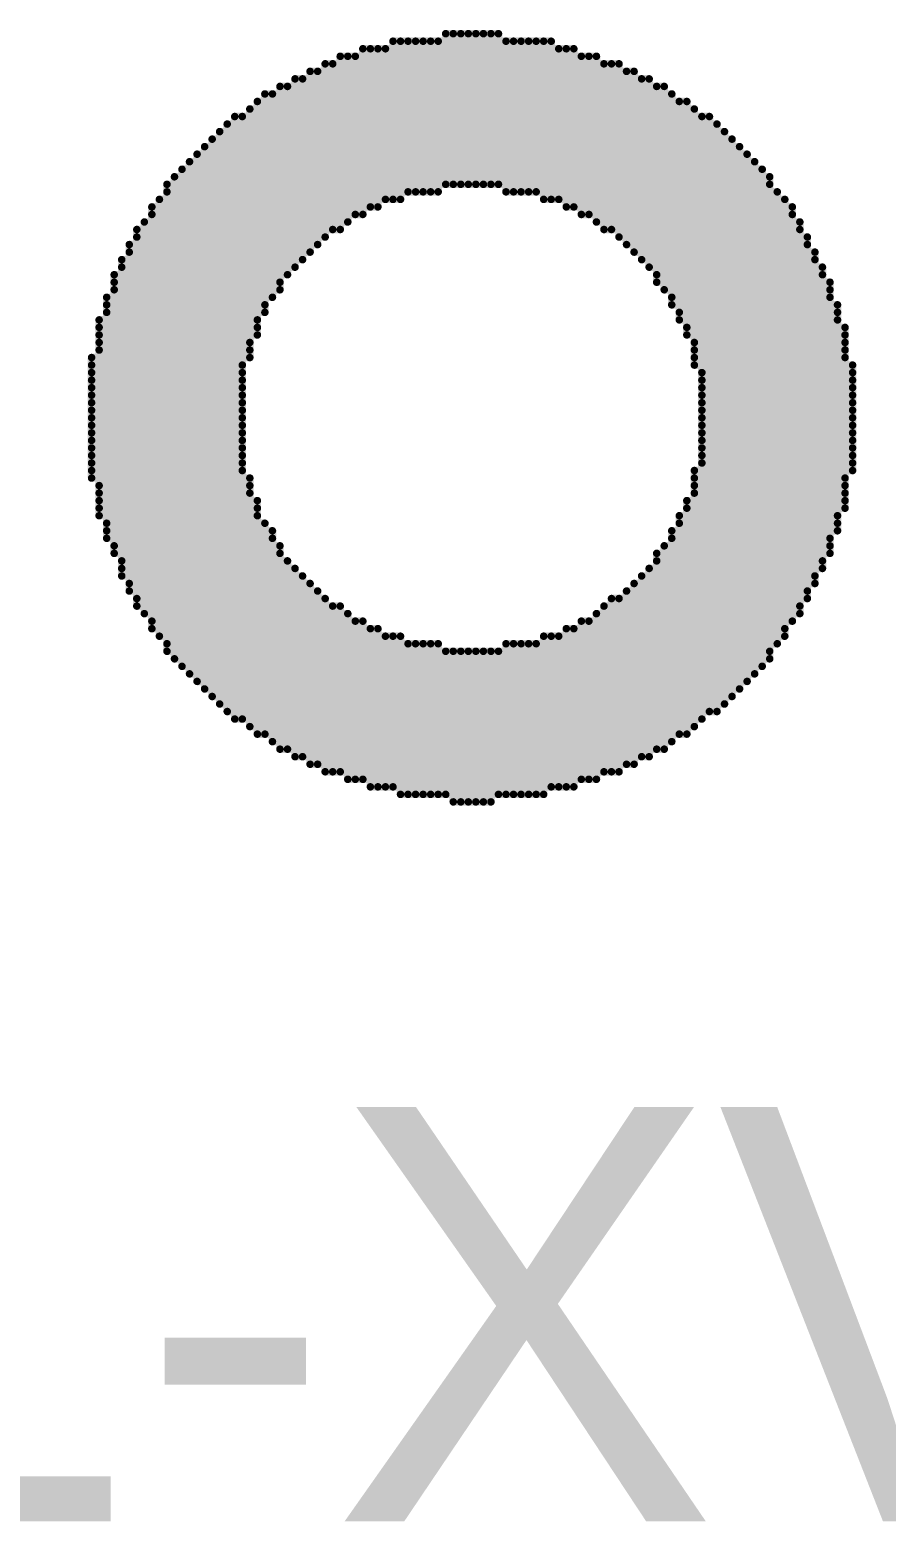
# Model space of a CAD drawing. Header units: millimetres. Extents: x 815.6 to 893.6, y 388.2 to 436.2.
# Drawn here: x 824.31 to 827.19, y 421.26 to 426.31 of the extents above; entities that cross this region are included whole.
import ezdxf

# ---------------------------------------------------------------- set-up
doc = ezdxf.new("R2010")
doc.units = ezdxf.units.MM
doc.layers.add('TOPOVERLAY', color=7, linetype='Continuous')
doc.styles.get("Standard").update_dxf_attribs({"font": 'arial.ttf'})

# ---------------------------------------------------------------- blocks, each defined once
blk = doc.blocks.new('10MM_9')
at = {"layer": 'TOPOVERLAY', "const_width": 0.0254}
for points in [[(2.548458, 1.0287), (2.548458, 1.5621)], [(2.548458, 1.5621), (3.081858, 1.5621)], [(2.573858, 1.0287), (2.573858, 1.5621)], [(2.599258, 1.0541), (2.599258, 1.5621)], [(2.624658, 1.0541), (2.624658, 1.5621)], [(2.650058, 1.0541), (2.650058, 1.5621)], [(2.675458, 1.0541), (2.675458, 1.5621)], [(2.700858, 1.0541), (2.700858, 1.5621)], [(2.726258, 1.0795), (2.726258, 1.5875)], [(2.726258, 1.5875), (2.904058, 1.5875)], [(2.751658, 1.0795), (2.751658, 1.5875)], [(2.777058, 1.0795), (2.777058, 1.5875)], [(2.802458, 1.0795), (2.802458, 1.5875)], [(2.827858, 1.0795), (2.827858, 1.5875)], [(2.853258, 1.0795), (2.853258, 1.5875)], [(2.878658, 1.0795), (2.878658, 1.5875)], [(2.904058, 1.0795), (2.904058, 1.5875)], [(2.929458, 1.0541), (2.929458, 1.5621)], [(2.954858, 1.0541), (2.954858, 1.5621)], [(2.980258, 1.0541), (2.980258, 1.5621)], [(3.005658, 1.0541), (3.005658, 1.5621)], [(3.031058, 1.0541), (3.031058, 1.5621)], [(3.056458, 1.0287), (3.056458, 1.5621)], [(3.081858, 1.0287), (3.081858, 1.5621)], [(2.370658, 0.9271), (2.370658, 1.5113)], [(2.370658, 1.5113), (3.234258, 1.5113)], [(2.396058, 0.9525), (2.396058, 1.5113)], [(2.421458, 0.9779), (2.421458, 1.5113)], [(2.446858, 0.9779), (2.446858, 1.5367)], [(2.446858, 1.5367), (3.158058, 1.5367)], [(2.472258, 1.0033), (2.472258, 1.5367)], [(2.497658, 1.0033), (2.497658, 1.5367)], [(2.523058, 1.0287), (2.523058, 1.5367)], [(3.107258, 1.0287), (3.107258, 1.5367)], [(3.132658, 1.0033), (3.132658, 1.5367)], [(3.158058, 1.0033), (3.158058, 1.5367)], [(3.183458, 0.9779), (3.183458, 1.5113)], [(3.208858, 0.9779), (3.208858, 1.5113)], [(3.234258, 0.9525), (3.234258, 1.5113)], [(2.269058, 0.8509), (2.269058, 1.4605)], [(2.269058, 1.4605), (3.361258, 1.4605)], [(2.294458, 0.8763), (2.294458, 1.4605)], [(2.319858, 0.9017), (2.319858, 1.4859)], [(2.319858, 1.4859), (3.310458, 1.4859)], [(2.345258, 0.9271), (2.345258, 1.4859)], [(3.259658, 0.9271), (3.259658, 1.4859)], [(3.285058, 0.9271), (3.285058, 1.4859)], [(3.310458, 0.9017), (3.310458, 1.4859)], [(3.335858, 0.8763), (3.335858, 1.4605)], [(3.361258, 0.8509), (3.361258, 1.4605)], [(2.167458, 0.7239), (2.167458, 1.4097)], [(2.167458, 1.4097), (3.462858, 1.4097)], [(2.192858, 0.7747), (2.192858, 1.4097)], [(2.218258, 0.8001), (2.218258, 1.4351)], [(2.218258, 1.4351), (3.412058, 1.4351)], [(2.243658, 0.8255), (2.243658, 1.4351)], [(3.386658, 0.8255), (3.386658, 1.4351)], [(3.412058, 0.8001), (3.412058, 1.4351)], [(3.437458, 0.7493), (3.437458, 1.4097)], [(3.462858, 0.7239), (3.462858, 1.4097)], [(2.091258, 0.5715), (2.091258, 1.3589)], [(2.091258, 1.3589), (3.539058, 1.3589)], [(2.116658, 0.6477), (2.116658, 1.3843)], [(2.116658, 1.3843), (3.488258, 1.3843)], [(2.142058, 0.6985), (2.142058, 1.3843)], [(3.488258, 0.6731), (3.488258, 1.3843)], [(3.513658, 0.6223), (3.513658, 1.3589)], [(3.539058, 0.5715), (3.539058, 1.3589)], [(2.015058, -0.7239), (2.015058, 1.3081)], [(2.015058, 1.3081), (3.615258, 1.3081)], [(2.040458, -0.7239), (2.040458, 1.3081)], [(2.065858, 0.4953), (2.065858, 1.3335)], [(2.065858, 1.3335), (3.564458, 1.3335)], [(3.564458, 0.4699), (3.564458, 1.3335)], [(3.589858, -0.7239), (3.589858, 1.3081)], [(3.615258, -0.6985), (3.615258, 1.3081)], [(1.964258, -0.6731), (1.964258, 1.2573)], [(1.964258, 1.2573), (3.666058, 1.2573)], [(1.989658, -0.6985), (1.989658, 1.2827)], [(1.989658, 1.2827), (3.640658, 1.2827)], [(3.640658, -0.6985), (3.640658, 1.2827)], [(3.666058, -0.6731), (3.666058, 1.2573)], [(1.913458, -0.6223), (1.913458, 1.2065)], [(1.913458, 1.2065), (3.716858, 1.2065)], [(1.938858, -0.6477), (1.938858, 1.2319)], [(1.938858, 1.2319), (3.691458, 1.2319)], [(3.691458, -0.6477), (3.691458, 1.2319)], [(3.716858, -0.6223), (3.716858, 1.2065)], [(1.862658, -0.5715), (1.862658, 1.1557)], [(1.862658, 1.1557), (3.767658, 1.1557)], [(1.888058, -0.5969), (1.888058, 1.1811)], [(1.888058, 1.1811), (3.742258, 1.1811)], [(3.742258, -0.5969), (3.742258, 1.1811)], [(3.767658, -0.5715), (3.767658, 1.1557)], [(1.811858, -0.5207), (1.811858, 1.1049)], [(1.811858, 1.1049), (3.818458, 1.1049)], [(1.837258, -0.5461), (1.837258, 1.1303)], [(1.837258, 1.1303), (3.793058, 1.1303)], [(3.793058, -0.5461), (3.793058, 1.1303)], [(3.818458, -0.5207), (3.818458, 1.1049)], [(1.786458, -0.4953), (1.786458, 1.0795)], [(1.786458, 1.0795), (3.818458, 1.0795)], [(1.786458, 1.0541), (2.700858, 1.0541)], [(2.929458, 1.0541), (3.843858, 1.0541)], [(3.843858, -0.4699), (3.843858, 1.0541)], [(1.735658, -0.4191), (1.735658, 1.0033)], [(1.735658, 1.0033), (2.497658, 1.0033)], [(1.761058, -0.4445), (1.761058, 1.0287)], [(1.761058, 1.0287), (2.573858, 1.0287)], [(3.056458, 1.0287), (3.869258, 1.0287)], [(3.132658, 1.0033), (3.894658, 1.0033)], [(3.869258, -0.4445), (3.869258, 1.0287)], [(3.894658, -0.3937), (3.894658, 1.0033)], [(1.710258, -0.3683), (1.710258, 0.9525)], [(1.710258, 0.9525), (2.396058, 0.9525)], [(1.735658, 0.9779), (2.446858, 0.9779)], [(3.183458, 0.9779), (3.894658, 0.9779)], [(3.234258, 0.9525), (3.920058, 0.9525)], [(3.920058, -0.3683), (3.920058, 0.9525)], [(1.684858, -0.3429), (1.684858, 0.9271)], [(1.684858, 0.9271), (2.370658, 0.9271)], [(1.684858, 0.9017), (2.319858, 0.9017)], [(3.259658, 0.9271), (3.920058, 0.9271)], [(3.310458, 0.9017), (3.945458, 0.9017)], [(3.945458, -0.3175), (3.945458, 0.9017)], [(1.659458, -0.2921), (1.659458, 0.8763)], [(1.659458, 0.8763), (2.294458, 0.8763)], [(1.659458, 0.8509), (2.269058, 0.8509)], [(3.335858, 0.8763), (3.945458, 0.8763)], [(3.361258, 0.8509), (3.970858, 0.8509)], [(3.970858, -0.2667), (3.970858, 0.8509)], [(1.634058, -0.2413), (1.634058, 0.8255)], [(1.634058, 0.8255), (2.243658, 0.8255)], [(1.634058, 0.8001), (2.218258, 0.8001)], [(3.386658, 0.8255), (3.970858, 0.8255)], [(3.412058, 0.8001), (3.996258, 0.8001)], [(3.996258, -0.2159), (3.996258, 0.8001)], [(1.608658, -0.1651), (1.608658, 0.7747)], [(1.608658, 0.7747), (2.192858, 0.7747)], [(1.608658, 0.7493), (2.167458, 0.7493)], [(3.437458, 0.7747), (3.996258, 0.7747)], [(3.437458, 0.7493), (4.021658, 0.7493)], [(4.021658, -0.1651), (4.021658, 0.7493)], [(1.583258, -0.1143), (1.583258, 0.6985)], [(1.583258, 0.6985), (2.142058, 0.6985)], [(1.608658, 0.7239), (2.167458, 0.7239)], [(3.462858, 0.7239), (4.021658, 0.7239)], [(3.488258, 0.6985), (4.021658, 0.6985)], [(1.583258, 0.6731), (2.116658, 0.6731)], [(1.583258, 0.6477), (2.116658, 0.6477)], [(3.488258, 0.6731), (4.047058, 0.6731)], [(3.513658, 0.6477), (4.047058, 0.6477)], [(4.047058, -0.0889), (4.047058, 0.6731)], [(1.557858, -0.0381), (1.557858, 0.6223)], [(1.557858, 0.6223), (2.091258, 0.6223)], [(1.557858, 0.5969), (2.091258, 0.5969)], [(3.513658, 0.6223), (4.047058, 0.6223)], [(3.539058, 0.5969), (4.072458, 0.5969)], [(4.072458, -0.0127), (4.072458, 0.5969)], [(1.557858, 0.5715), (2.091258, 0.5715)], [(1.557858, 0.5461), (2.065858, 0.5461)], [(3.539058, 0.5715), (4.072458, 0.5715)], [(3.564458, 0.5461), (4.072458, 0.5461)], [(1.532458, 0.0889), (1.532458, 0.4953)], [(1.532458, 0.4953), (2.065858, 0.4953)], [(1.557858, 0.5207), (2.065858, 0.5207)], [(3.564458, 0.5207), (4.072458, 0.5207)], [(3.564458, 0.4953), (4.072458, 0.4953)], [(1.532458, 0.4699), (2.040458, 0.4699)], [(1.532458, 0.4445), (2.040458, 0.4445)], [(3.564458, 0.4699), (4.097858, 0.4699)], [(3.589858, 0.4445), (4.097858, 0.4445)], [(4.097858, 0.1143), (4.097858, 0.4699)], [(1.532458, 0.4191), (2.040458, 0.4191)], [(1.532458, 0.3937), (2.040458, 0.3937)], [(3.589858, 0.4191), (4.097858, 0.4191)], [(3.589858, 0.3937), (4.097858, 0.3937)], [(1.532458, 0.3683), (2.040458, 0.3683)], [(1.532458, 0.3429), (2.040458, 0.3429)], [(3.589858, 0.3683), (4.097858, 0.3683)], [(3.589858, 0.3429), (4.097858, 0.3429)], [(1.532458, 0.3175), (2.040458, 0.3175)], [(1.532458, 0.2921), (2.040458, 0.2921)], [(3.589858, 0.3175), (4.097858, 0.3175)], [(3.589858, 0.2921), (4.097858, 0.2921)], [(1.532458, 0.2667), (2.040458, 0.2667)], [(1.532458, 0.2413), (2.040458, 0.2413)], [(3.589858, 0.2667), (4.097858, 0.2667)], [(3.589858, 0.2413), (4.097858, 0.2413)], [(1.532458, 0.2159), (2.040458, 0.2159)], [(1.532458, 0.1905), (2.040458, 0.1905)], [(3.589858, 0.2159), (4.097858, 0.2159)], [(3.589858, 0.1905), (4.097858, 0.1905)], [(1.532458, 0.1651), (2.040458, 0.1651)], [(1.532458, 0.1397), (2.040458, 0.1397)], [(3.589858, 0.1651), (4.097858, 0.1651)], [(3.589858, 0.1397), (4.097858, 0.1397)], [(1.532458, 0.1143), (2.040458, 0.1143)], [(1.532458, 0.0889), (2.065858, 0.0889)], [(2.065858, -0.7493), (2.065858, 0.0889)], [(3.564458, -0.7493), (3.564458, 0.1143)], [(3.564458, 0.1143), (4.097858, 0.1143)], [(3.564458, 0.0889), (4.072458, 0.0889)], [(1.557858, 0.0635), (2.065858, 0.0635)], [(1.557858, 0.0381), (2.065858, 0.0381)], [(3.564458, 0.0635), (4.072458, 0.0635)], [(3.564458, 0.0381), (4.072458, 0.0381)], [(1.557858, 0.0127), (2.091258, 0.0127)], [(1.557858, -0.0127), (2.091258, -0.0127)], [(2.091258, -0.7747), (2.091258, 0.0127)], [(3.539058, -0.7747), (3.539058, 0.0127)], [(3.539058, 0.0127), (4.072458, 0.0127)], [(3.539058, -0.0127), (4.072458, -0.0127)], [(1.557858, -0.0381), (2.091258, -0.0381)], [(3.513658, -0.7747), (3.513658, -0.0381)], [(3.513658, -0.0381), (4.047058, -0.0381)], [(1.583258, -0.0635), (2.116658, -0.0635)], [(1.583258, -0.0889), (2.142058, -0.0889)], [(2.116658, -0.7747), (2.116658, -0.0635)], [(2.142058, -0.8001), (2.142058, -0.0889)], [(3.488258, -0.8001), (3.488258, -0.0889)], [(3.488258, -0.0889), (4.047058, -0.0889)], [(3.513658, -0.0635), (4.047058, -0.0635)], [(1.583258, -0.1143), (2.142058, -0.1143)], [(1.608658, -0.1397), (2.167458, -0.1397)], [(2.167458, -0.8255), (2.167458, -0.1397)], [(3.462858, -0.8255), (3.462858, -0.1397)], [(3.462858, -0.1397), (4.021658, -0.1397)], [(3.488258, -0.1143), (4.021658, -0.1143)], [(1.608658, -0.1651), (2.167458, -0.1651)], [(1.634058, -0.1905), (2.192858, -0.1905)], [(2.192858, -0.8255), (2.192858, -0.1905)], [(3.437458, -0.8255), (3.437458, -0.1651)], [(3.437458, -0.1651), (4.021658, -0.1651)], [(3.437458, -0.1905), (3.996258, -0.1905)], [(1.634058, -0.2159), (2.218258, -0.2159)], [(1.634058, -0.2413), (2.243658, -0.2413)], [(2.218258, -0.8509), (2.218258, -0.2159)], [(2.243658, -0.8509), (2.243658, -0.2413)], [(3.386658, -0.8509), (3.386658, -0.2413)], [(3.386658, -0.2413), (3.970858, -0.2413)], [(3.412058, -0.8509), (3.412058, -0.2159)], [(3.412058, -0.2159), (3.996258, -0.2159)], [(1.659458, -0.2667), (2.269058, -0.2667)], [(1.659458, -0.2921), (2.294458, -0.2921)], [(2.269058, -0.8763), (2.269058, -0.2667)], [(2.294458, -0.8763), (2.294458, -0.2921)], [(3.335858, -0.8763), (3.335858, -0.2921)], [(3.335858, -0.2921), (3.945458, -0.2921)], [(3.361258, -0.8763), (3.361258, -0.2667)], [(3.361258, -0.2667), (3.970858, -0.2667)], [(1.684858, -0.3175), (2.319858, -0.3175)], [(1.684858, -0.3429), (2.370658, -0.3429)], [(2.319858, -0.9017), (2.319858, -0.3175)], [(2.345258, -0.9017), (2.345258, -0.3429)], [(2.370658, -0.9017), (2.370658, -0.3429)], [(3.259658, -0.9017), (3.259658, -0.3429)], [(3.259658, -0.3429), (3.920058, -0.3429)], [(3.285058, -0.9017), (3.285058, -0.3175)], [(3.285058, -0.3175), (3.945458, -0.3175)], [(3.310458, -0.9017), (3.310458, -0.3175)], [(1.710258, -0.3683), (2.396058, -0.3683)], [(1.735658, -0.3937), (2.446858, -0.3937)], [(2.396058, -0.9271), (2.396058, -0.3683)], [(2.421458, -0.9271), (2.421458, -0.3937)], [(2.446858, -0.9271), (2.446858, -0.3937)], [(3.183458, -0.9271), (3.183458, -0.3937)], [(3.183458, -0.3937), (3.894658, -0.3937)], [(3.208858, -0.9271), (3.208858, -0.3937)], [(3.234258, -0.9271), (3.234258, -0.3683)], [(3.234258, -0.3683), (3.920058, -0.3683)], [(1.735658, -0.4191), (2.497658, -0.4191)], [(1.761058, -0.4445), (2.573858, -0.4445)], [(2.472258, -0.9525), (2.472258, -0.4191)], [(2.497658, -0.9525), (2.497658, -0.4191)], [(2.523058, -0.9525), (2.523058, -0.4445)], [(2.548458, -0.9525), (2.548458, -0.4445)], [(2.573858, -0.9779), (2.573858, -0.4445)], [(3.056458, -0.9779), (3.056458, -0.4445)], [(3.056458, -0.4445), (3.869258, -0.4445)], [(3.081858, -0.9525), (3.081858, -0.4445)], [(3.107258, -0.9525), (3.107258, -0.4445)], [(3.132658, -0.9525), (3.132658, -0.4191)], [(3.132658, -0.4191), (3.869258, -0.4191)], [(3.158058, -0.9525), (3.158058, -0.4191)], [(1.786458, -0.4699), (2.700858, -0.4699)], [(1.786458, -0.4953), (3.818458, -0.4953)], [(2.599258, -0.9779), (2.599258, -0.4699)], [(2.624658, -0.9779), (2.624658, -0.4699)], [(2.650058, -0.9779), (2.650058, -0.4699)], [(2.675458, -0.9779), (2.675458, -0.4699)], [(2.700858, -0.9779), (2.700858, -0.4699)], [(2.726258, -0.9779), (2.726258, -0.4953)], [(2.751658, -1.0033), (2.751658, -0.4953)], [(2.777058, -1.0033), (2.777058, -0.4953)], [(2.802458, -1.0033), (2.802458, -0.4953)], [(2.827858, -1.0033), (2.827858, -0.4953)], [(2.853258, -1.0033), (2.853258, -0.4953)], [(2.878658, -1.0033), (2.878658, -0.4953)], [(2.904058, -0.9779), (2.904058, -0.4953)], [(2.929458, -0.9779), (2.929458, -0.4699)], [(2.929458, -0.4699), (3.843858, -0.4699)], [(2.954858, -0.9779), (2.954858, -0.4699)], [(2.980258, -0.9779), (2.980258, -0.4699)], [(3.005658, -0.9779), (3.005658, -0.4699)], [(3.031058, -0.9779), (3.031058, -0.4699)], [(1.811858, -0.5207), (3.818458, -0.5207)], [(1.837258, -0.5461), (3.793058, -0.5461)], [(1.862658, -0.5715), (3.767658, -0.5715)], [(1.888058, -0.5969), (3.742258, -0.5969)], [(1.913458, -0.6223), (3.716858, -0.6223)], [(1.938858, -0.6477), (3.691458, -0.6477)], [(1.964258, -0.6731), (3.666058, -0.6731)], [(1.989658, -0.6985), (3.640658, -0.6985)], [(2.015058, -0.7239), (3.589858, -0.7239)], [(2.065858, -0.7493), (3.564458, -0.7493)], [(2.091258, -0.7747), (3.539058, -0.7747)], [(2.142058, -0.8001), (3.488258, -0.8001)], [(2.167458, -0.8255), (3.462858, -0.8255)], [(2.218258, -0.8509), (3.412058, -0.8509)], [(2.269058, -0.8763), (3.361258, -0.8763)], [(2.319858, -0.9017), (3.310458, -0.9017)], [(2.396058, -0.9271), (3.234258, -0.9271)], [(2.472258, -0.9525), (3.158058, -0.9525)], [(2.573858, -0.9779), (3.056458, -0.9779)], [(2.751658, -1.0033), (2.878658, -1.0033)]]:
    blk.add_lwpolyline(points, dxfattribs=at)
at = {"layer": 'TOPOVERLAY', "const_width": 0.0127}
for points in [[(2.542108, 1.5621, 1), (2.554808, 1.5621, 1)], [(2.542108, 1.5621, 1), (2.554808, 1.5621, 1)], [(2.567508, 1.5621, 1), (2.580208, 1.5621, 1)], [(2.592908, 1.5621, 1), (2.605608, 1.5621, 1)], [(2.618308, 1.5621, 1), (2.631008, 1.5621, 1)], [(2.643708, 1.5621, 1), (2.656408, 1.5621, 1)], [(2.669108, 1.5621, 1), (2.681808, 1.5621, 1)], [(2.694508, 1.5621, 1), (2.707208, 1.5621, 1)], [(2.719908, 1.5875, 1), (2.732608, 1.5875, 1)], [(2.719908, 1.5875, 1), (2.732608, 1.5875, 1)], [(2.745308, 1.5875, 1), (2.758008, 1.5875, 1)], [(2.770708, 1.5875, 1), (2.783408, 1.5875, 1)], [(2.796108, 1.5875, 1), (2.808808, 1.5875, 1)], [(2.821508, 1.5875, 1), (2.834208, 1.5875, 1)], [(2.846908, 1.5875, 1), (2.859608, 1.5875, 1)], [(2.872308, 1.5875, 1), (2.885008, 1.5875, 1)], [(2.897708, 1.5875, 1), (2.910408, 1.5875, 1)], [(2.897708, 1.5875, 1), (2.910408, 1.5875, 1)], [(2.923108, 1.5621, 1), (2.935808, 1.5621, 1)], [(2.948508, 1.5621, 1), (2.961208, 1.5621, 1)], [(2.973908, 1.5621, 1), (2.986608, 1.5621, 1)], [(2.999308, 1.5621, 1), (3.012008, 1.5621, 1)], [(3.024708, 1.5621, 1), (3.037408, 1.5621, 1)], [(3.050108, 1.5621, 1), (3.062808, 1.5621, 1)], [(3.075508, 1.5621, 1), (3.088208, 1.5621, 1)], [(3.075508, 1.5621, 1), (3.088208, 1.5621, 1)], [(2.364308, 1.5113, 1), (2.377008, 1.5113, 1)], [(2.364308, 1.5113, 1), (2.377008, 1.5113, 1)], [(2.389708, 1.5113, 1), (2.402408, 1.5113, 1)], [(2.415108, 1.5113, 1), (2.427808, 1.5113, 1)], [(2.440508, 1.5367, 1), (2.453208, 1.5367, 1)], [(2.440508, 1.5367, 1), (2.453208, 1.5367, 1)], [(2.465908, 1.5367, 1), (2.478608, 1.5367, 1)], [(2.491308, 1.5367, 1), (2.504008, 1.5367, 1)], [(2.516708, 1.5367, 1), (2.529408, 1.5367, 1)], [(3.100908, 1.5367, 1), (3.113608, 1.5367, 1)], [(3.126308, 1.5367, 1), (3.139008, 1.5367, 1)], [(3.151708, 1.5367, 1), (3.164408, 1.5367, 1)], [(3.151708, 1.5367, 1), (3.164408, 1.5367, 1)], [(3.177108, 1.5113, 1), (3.189808, 1.5113, 1)], [(3.202508, 1.5113, 1), (3.215208, 1.5113, 1)], [(3.227908, 1.5113, 1), (3.240608, 1.5113, 1)], [(3.227908, 1.5113, 1), (3.240608, 1.5113, 1)], [(2.262708, 1.4605, 1), (2.275408, 1.4605, 1)], [(2.262708, 1.4605, 1), (2.275408, 1.4605, 1)], [(2.288108, 1.4605, 1), (2.300808, 1.4605, 1)], [(2.313508, 1.4859, 1), (2.326208, 1.4859, 1)], [(2.313508, 1.4859, 1), (2.326208, 1.4859, 1)], [(2.338908, 1.4859, 1), (2.351608, 1.4859, 1)], [(3.253308, 1.4859, 1), (3.266008, 1.4859, 1)], [(3.278708, 1.4859, 1), (3.291408, 1.4859, 1)], [(3.304108, 1.4859, 1), (3.316808, 1.4859, 1)], [(3.304108, 1.4859, 1), (3.316808, 1.4859, 1)], [(3.329508, 1.4605, 1), (3.342208, 1.4605, 1)], [(3.354908, 1.4605, 1), (3.367608, 1.4605, 1)], [(3.354908, 1.4605, 1), (3.367608, 1.4605, 1)], [(2.161108, 1.4097, 1), (2.173808, 1.4097, 1)], [(2.161108, 1.4097, 1), (2.173808, 1.4097, 1)], [(2.186508, 1.4097, 1), (2.199208, 1.4097, 1)], [(2.211908, 1.4351, 1), (2.224608, 1.4351, 1)], [(2.211908, 1.4351, 1), (2.224608, 1.4351, 1)], [(2.237308, 1.4351, 1), (2.250008, 1.4351, 1)], [(3.380308, 1.4351, 1), (3.393008, 1.4351, 1)], [(3.405708, 1.4351, 1), (3.418408, 1.4351, 1)], [(3.405708, 1.4351, 1), (3.418408, 1.4351, 1)], [(3.431108, 1.4097, 1), (3.443808, 1.4097, 1)], [(3.456508, 1.4097, 1), (3.469208, 1.4097, 1)], [(3.456508, 1.4097, 1), (3.469208, 1.4097, 1)], [(2.084908, 1.3589, 1), (2.097608, 1.3589, 1)], [(2.084908, 1.3589, 1), (2.097608, 1.3589, 1)], [(2.110308, 1.3843, 1), (2.123008, 1.3843, 1)], [(2.110308, 1.3843, 1), (2.123008, 1.3843, 1)], [(2.135708, 1.3843, 1), (2.148408, 1.3843, 1)], [(3.481908, 1.3843, 1), (3.494608, 1.3843, 1)], [(3.481908, 1.3843, 1), (3.494608, 1.3843, 1)], [(3.507308, 1.3589, 1), (3.520008, 1.3589, 1)], [(3.532708, 1.3589, 1), (3.545408, 1.3589, 1)], [(3.532708, 1.3589, 1), (3.545408, 1.3589, 1)], [(2.008708, 1.3081, 1), (2.021408, 1.3081, 1)], [(2.008708, 1.3081, 1), (2.021408, 1.3081, 1)], [(2.034108, 1.3081, 1), (2.046808, 1.3081, 1)], [(2.059508, 1.3335, 1), (2.072208, 1.3335, 1)], [(2.059508, 1.3335, 1), (2.072208, 1.3335, 1)], [(3.558108, 1.3335, 1), (3.570808, 1.3335, 1)], [(3.558108, 1.3335, 1), (3.570808, 1.3335, 1)], [(3.583508, 1.3081, 1), (3.596208, 1.3081, 1)], [(3.608908, 1.3081, 1), (3.621608, 1.3081, 1)], [(3.608908, 1.3081, 1), (3.621608, 1.3081, 1)], [(1.957908, 1.2573, 1), (1.970608, 1.2573, 1)], [(1.957908, 1.2573, 1), (1.970608, 1.2573, 1)], [(1.983308, 1.2827, 1), (1.996008, 1.2827, 1)], [(1.983308, 1.2827, 1), (1.996008, 1.2827, 1)], [(3.634308, 1.2827, 1), (3.647008, 1.2827, 1)], [(3.634308, 1.2827, 1), (3.647008, 1.2827, 1)], [(3.659708, 1.2573, 1), (3.672408, 1.2573, 1)], [(3.659708, 1.2573, 1), (3.672408, 1.2573, 1)], [(1.907108, 1.2065, 1), (1.919808, 1.2065, 1)], [(1.907108, 1.2065, 1), (1.919808, 1.2065, 1)], [(1.932508, 1.2319, 1), (1.945208, 1.2319, 1)], [(1.932508, 1.2319, 1), (1.945208, 1.2319, 1)], [(3.685108, 1.2319, 1), (3.697808, 1.2319, 1)], [(3.685108, 1.2319, 1), (3.697808, 1.2319, 1)], [(3.710508, 1.2065, 1), (3.723208, 1.2065, 1)], [(3.710508, 1.2065, 1), (3.723208, 1.2065, 1)], [(1.856308, 1.1557, 1), (1.869008, 1.1557, 1)], [(1.856308, 1.1557, 1), (1.869008, 1.1557, 1)], [(1.881708, 1.1811, 1), (1.894408, 1.1811, 1)], [(1.881708, 1.1811, 1), (1.894408, 1.1811, 1)], [(3.735908, 1.1811, 1), (3.748608, 1.1811, 1)], [(3.735908, 1.1811, 1), (3.748608, 1.1811, 1)], [(3.761308, 1.1557, 1), (3.774008, 1.1557, 1)], [(3.761308, 1.1557, 1), (3.774008, 1.1557, 1)], [(1.805508, 1.1049, 1), (1.818208, 1.1049, 1)], [(1.805508, 1.1049, 1), (1.818208, 1.1049, 1)], [(1.830908, 1.1303, 1), (1.843608, 1.1303, 1)], [(1.830908, 1.1303, 1), (1.843608, 1.1303, 1)], [(3.786708, 1.1303, 1), (3.799408, 1.1303, 1)], [(3.786708, 1.1303, 1), (3.799408, 1.1303, 1)], [(3.812108, 1.1049, 1), (3.824808, 1.1049, 1)], [(3.812108, 1.1049, 1), (3.824808, 1.1049, 1)], [(1.780108, 1.0795, 1), (1.792808, 1.0795, 1)], [(1.780108, 1.0795, 1), (1.792808, 1.0795, 1)], [(1.780108, 1.0541, 1), (1.792808, 1.0541, 1)], [(2.592908, 1.0541, 1), (2.605608, 1.0541, 1)], [(2.618308, 1.0541, 1), (2.631008, 1.0541, 1)], [(2.643708, 1.0541, 1), (2.656408, 1.0541, 1)], [(2.669108, 1.0541, 1), (2.681808, 1.0541, 1)], [(2.694508, 1.0541, 1), (2.707208, 1.0541, 1)], [(2.694508, 1.0541, 1), (2.707208, 1.0541, 1)], [(2.719908, 1.0795, 1), (2.732608, 1.0795, 1)], [(2.745308, 1.0795, 1), (2.758008, 1.0795, 1)], [(2.770708, 1.0795, 1), (2.783408, 1.0795, 1)], [(2.796108, 1.0795, 1), (2.808808, 1.0795, 1)], [(2.821508, 1.0795, 1), (2.834208, 1.0795, 1)], [(2.846908, 1.0795, 1), (2.859608, 1.0795, 1)], [(2.872308, 1.0795, 1), (2.885008, 1.0795, 1)], [(2.897708, 1.0795, 1), (2.910408, 1.0795, 1)], [(2.923108, 1.0541, 1), (2.935808, 1.0541, 1)], [(2.923108, 1.0541, 1), (2.935808, 1.0541, 1)], [(2.948508, 1.0541, 1), (2.961208, 1.0541, 1)], [(2.973908, 1.0541, 1), (2.986608, 1.0541, 1)], [(2.999308, 1.0541, 1), (3.012008, 1.0541, 1)], [(3.024708, 1.0541, 1), (3.037408, 1.0541, 1)], [(3.812108, 1.0795, 1), (3.824808, 1.0795, 1)], [(3.837508, 1.0541, 1), (3.850208, 1.0541, 1)], [(3.837508, 1.0541, 1), (3.850208, 1.0541, 1)], [(1.729308, 1.0033, 1), (1.742008, 1.0033, 1)], [(1.729308, 1.0033, 1), (1.742008, 1.0033, 1)], [(1.754708, 1.0287, 1), (1.767408, 1.0287, 1)], [(1.754708, 1.0287, 1), (1.767408, 1.0287, 1)], [(2.465908, 1.0033, 1), (2.478608, 1.0033, 1)], [(2.491308, 1.0033, 1), (2.504008, 1.0033, 1)], [(2.491308, 1.0033, 1), (2.504008, 1.0033, 1)], [(2.516708, 1.0287, 1), (2.529408, 1.0287, 1)], [(2.542108, 1.0287, 1), (2.554808, 1.0287, 1)], [(2.567508, 1.0287, 1), (2.580208, 1.0287, 1)], [(2.567508, 1.0287, 1), (2.580208, 1.0287, 1)], [(3.050108, 1.0287, 1), (3.062808, 1.0287, 1)], [(3.050108, 1.0287, 1), (3.062808, 1.0287, 1)], [(3.075508, 1.0287, 1), (3.088208, 1.0287, 1)], [(3.100908, 1.0287, 1), (3.113608, 1.0287, 1)], [(3.126308, 1.0033, 1), (3.139008, 1.0033, 1)], [(3.126308, 1.0033, 1), (3.139008, 1.0033, 1)], [(3.151708, 1.0033, 1), (3.164408, 1.0033, 1)], [(3.862908, 1.0287, 1), (3.875608, 1.0287, 1)], [(3.862908, 1.0287, 1), (3.875608, 1.0287, 1)], [(3.888308, 1.0033, 1), (3.901008, 1.0033, 1)], [(3.888308, 1.0033, 1), (3.901008, 1.0033, 1)], [(1.703908, 0.9525, 1), (1.716608, 0.9525, 1)], [(1.703908, 0.9525, 1), (1.716608, 0.9525, 1)], [(1.729308, 0.9779, 1), (1.742008, 0.9779, 1)], [(2.389708, 0.9525, 1), (2.402408, 0.9525, 1)], [(2.389708, 0.9525, 1), (2.402408, 0.9525, 1)], [(2.415108, 0.9779, 1), (2.427808, 0.9779, 1)], [(2.440508, 0.9779, 1), (2.453208, 0.9779, 1)], [(2.440508, 0.9779, 1), (2.453208, 0.9779, 1)], [(3.177108, 0.9779, 1), (3.189808, 0.9779, 1)], [(3.177108, 0.9779, 1), (3.189808, 0.9779, 1)], [(3.202508, 0.9779, 1), (3.215208, 0.9779, 1)], [(3.227908, 0.9525, 1), (3.240608, 0.9525, 1)], [(3.227908, 0.9525, 1), (3.240608, 0.9525, 1)], [(3.888308, 0.9779, 1), (3.901008, 0.9779, 1)], [(3.913708, 0.9525, 1), (3.926408, 0.9525, 1)], [(3.913708, 0.9525, 1), (3.926408, 0.9525, 1)], [(1.678508, 0.9271, 1), (1.691208, 0.9271, 1)], [(1.678508, 0.9271, 1), (1.691208, 0.9271, 1)], [(1.678508, 0.9017, 1), (1.691208, 0.9017, 1)], [(2.313508, 0.9017, 1), (2.326208, 0.9017, 1)], [(2.313508, 0.9017, 1), (2.326208, 0.9017, 1)], [(2.338908, 0.9271, 1), (2.351608, 0.9271, 1)], [(2.364308, 0.9271, 1), (2.377008, 0.9271, 1)], [(2.364308, 0.9271, 1), (2.377008, 0.9271, 1)], [(3.253308, 0.9271, 1), (3.266008, 0.9271, 1)], [(3.253308, 0.9271, 1), (3.266008, 0.9271, 1)], [(3.278708, 0.9271, 1), (3.291408, 0.9271, 1)], [(3.304108, 0.9017, 1), (3.316808, 0.9017, 1)], [(3.304108, 0.9017, 1), (3.316808, 0.9017, 1)], [(3.913708, 0.9271, 1), (3.926408, 0.9271, 1)], [(3.939108, 0.9017, 1), (3.951808, 0.9017, 1)], [(3.939108, 0.9017, 1), (3.951808, 0.9017, 1)], [(1.653108, 0.8763, 1), (1.665808, 0.8763, 1)], [(1.653108, 0.8763, 1), (1.665808, 0.8763, 1)], [(1.653108, 0.8509, 1), (1.665808, 0.8509, 1)], [(2.262708, 0.8509, 1), (2.275408, 0.8509, 1)], [(2.262708, 0.8509, 1), (2.275408, 0.8509, 1)], [(2.288108, 0.8763, 1), (2.300808, 0.8763, 1)], [(2.288108, 0.8763, 1), (2.300808, 0.8763, 1)], [(3.329508, 0.8763, 1), (3.342208, 0.8763, 1)], [(3.329508, 0.8763, 1), (3.342208, 0.8763, 1)], [(3.354908, 0.8509, 1), (3.367608, 0.8509, 1)], [(3.354908, 0.8509, 1), (3.367608, 0.8509, 1)], [(3.939108, 0.8763, 1), (3.951808, 0.8763, 1)], [(3.964508, 0.8509, 1), (3.977208, 0.8509, 1)], [(3.964508, 0.8509, 1), (3.977208, 0.8509, 1)], [(1.627708, 0.8255, 1), (1.640408, 0.8255, 1)], [(1.627708, 0.8255, 1), (1.640408, 0.8255, 1)], [(1.627708, 0.8001, 1), (1.640408, 0.8001, 1)], [(2.211908, 0.8001, 1), (2.224608, 0.8001, 1)], [(2.211908, 0.8001, 1), (2.224608, 0.8001, 1)], [(2.237308, 0.8255, 1), (2.250008, 0.8255, 1)], [(2.237308, 0.8255, 1), (2.250008, 0.8255, 1)], [(3.380308, 0.8255, 1), (3.393008, 0.8255, 1)], [(3.380308, 0.8255, 1), (3.393008, 0.8255, 1)], [(3.405708, 0.8001, 1), (3.418408, 0.8001, 1)], [(3.405708, 0.8001, 1), (3.418408, 0.8001, 1)], [(3.964508, 0.8255, 1), (3.977208, 0.8255, 1)], [(3.989908, 0.8001, 1), (4.002608, 0.8001, 1)], [(3.989908, 0.8001, 1), (4.002608, 0.8001, 1)], [(1.602308, 0.7747, 1), (1.615008, 0.7747, 1)], [(1.602308, 0.7747, 1), (1.615008, 0.7747, 1)], [(1.602308, 0.7493, 1), (1.615008, 0.7493, 1)], [(2.161108, 0.7493, 1), (2.173808, 0.7493, 1)], [(2.186508, 0.7747, 1), (2.199208, 0.7747, 1)], [(2.186508, 0.7747, 1), (2.199208, 0.7747, 1)], [(3.431108, 0.7747, 1), (3.443808, 0.7747, 1)], [(3.431108, 0.7493, 1), (3.443808, 0.7493, 1)], [(3.431108, 0.7493, 1), (3.443808, 0.7493, 1)], [(3.989908, 0.7747, 1), (4.002608, 0.7747, 1)], [(4.015308, 0.7493, 1), (4.028008, 0.7493, 1)], [(4.015308, 0.7493, 1), (4.028008, 0.7493, 1)], [(1.576908, 0.6985, 1), (1.589608, 0.6985, 1)], [(1.576908, 0.6985, 1), (1.589608, 0.6985, 1)], [(1.602308, 0.7239, 1), (1.615008, 0.7239, 1)], [(2.135708, 0.6985, 1), (2.148408, 0.6985, 1)], [(2.135708, 0.6985, 1), (2.148408, 0.6985, 1)], [(2.161108, 0.7239, 1), (2.173808, 0.7239, 1)], [(2.161108, 0.7239, 1), (2.173808, 0.7239, 1)], [(3.456508, 0.7239, 1), (3.469208, 0.7239, 1)], [(3.456508, 0.7239, 1), (3.469208, 0.7239, 1)], [(3.481908, 0.6985, 1), (3.494608, 0.6985, 1)], [(4.015308, 0.7239, 1), (4.028008, 0.7239, 1)], [(4.015308, 0.6985, 1), (4.028008, 0.6985, 1)], [(1.576908, 0.6731, 1), (1.589608, 0.6731, 1)], [(1.576908, 0.6477, 1), (1.589608, 0.6477, 1)], [(2.110308, 0.6731, 1), (2.123008, 0.6731, 1)], [(2.110308, 0.6477, 1), (2.123008, 0.6477, 1)], [(2.110308, 0.6477, 1), (2.123008, 0.6477, 1)], [(3.481908, 0.6731, 1), (3.494608, 0.6731, 1)], [(3.481908, 0.6731, 1), (3.494608, 0.6731, 1)], [(3.507308, 0.6477, 1), (3.520008, 0.6477, 1)], [(4.040708, 0.6731, 1), (4.053408, 0.6731, 1)], [(4.040708, 0.6731, 1), (4.053408, 0.6731, 1)], [(4.040708, 0.6477, 1), (4.053408, 0.6477, 1)], [(1.551508, 0.6223, 1), (1.564208, 0.6223, 1)], [(1.551508, 0.6223, 1), (1.564208, 0.6223, 1)], [(1.551508, 0.5969, 1), (1.564208, 0.5969, 1)], [(2.084908, 0.6223, 1), (2.097608, 0.6223, 1)], [(2.084908, 0.5969, 1), (2.097608, 0.5969, 1)], [(3.507308, 0.6223, 1), (3.520008, 0.6223, 1)], [(3.507308, 0.6223, 1), (3.520008, 0.6223, 1)], [(3.532708, 0.5969, 1), (3.545408, 0.5969, 1)], [(4.040708, 0.6223, 1), (4.053408, 0.6223, 1)], [(4.066108, 0.5969, 1), (4.078808, 0.5969, 1)], [(4.066108, 0.5969, 1), (4.078808, 0.5969, 1)], [(1.551508, 0.5715, 1), (1.564208, 0.5715, 1)], [(1.551508, 0.5461, 1), (1.564208, 0.5461, 1)], [(2.059508, 0.5461, 1), (2.072208, 0.5461, 1)], [(2.084908, 0.5715, 1), (2.097608, 0.5715, 1)], [(2.084908, 0.5715, 1), (2.097608, 0.5715, 1)], [(3.532708, 0.5715, 1), (3.545408, 0.5715, 1)], [(3.532708, 0.5715, 1), (3.545408, 0.5715, 1)], [(3.558108, 0.5461, 1), (3.570808, 0.5461, 1)], [(4.066108, 0.5715, 1), (4.078808, 0.5715, 1)], [(4.066108, 0.5461, 1), (4.078808, 0.5461, 1)], [(1.526108, 0.4953, 1), (1.538808, 0.4953, 1)], [(1.526108, 0.4953, 1), (1.538808, 0.4953, 1)], [(1.551508, 0.5207, 1), (1.564208, 0.5207, 1)], [(2.059508, 0.5207, 1), (2.072208, 0.5207, 1)], [(2.059508, 0.4953, 1), (2.072208, 0.4953, 1)], [(2.059508, 0.4953, 1), (2.072208, 0.4953, 1)], [(3.558108, 0.5207, 1), (3.570808, 0.5207, 1)], [(3.558108, 0.4953, 1), (3.570808, 0.4953, 1)], [(4.066108, 0.5207, 1), (4.078808, 0.5207, 1)], [(4.066108, 0.4953, 1), (4.078808, 0.4953, 1)], [(1.526108, 0.4699, 1), (1.538808, 0.4699, 1)], [(1.526108, 0.4445, 1), (1.538808, 0.4445, 1)], [(2.034108, 0.4699, 1), (2.046808, 0.4699, 1)], [(2.034108, 0.4445, 1), (2.046808, 0.4445, 1)], [(3.558108, 0.4699, 1), (3.570808, 0.4699, 1)], [(3.558108, 0.4699, 1), (3.570808, 0.4699, 1)], [(3.583508, 0.4445, 1), (3.596208, 0.4445, 1)], [(4.091508, 0.4699, 1), (4.104208, 0.4699, 1)], [(4.091508, 0.4699, 1), (4.104208, 0.4699, 1)], [(4.091508, 0.4445, 1), (4.104208, 0.4445, 1)], [(1.526108, 0.4191, 1), (1.538808, 0.4191, 1)], [(1.526108, 0.3937, 1), (1.538808, 0.3937, 1)], [(2.034108, 0.4191, 1), (2.046808, 0.4191, 1)], [(2.034108, 0.3937, 1), (2.046808, 0.3937, 1)], [(3.583508, 0.4191, 1), (3.596208, 0.4191, 1)], [(3.583508, 0.3937, 1), (3.596208, 0.3937, 1)], [(4.091508, 0.4191, 1), (4.104208, 0.4191, 1)], [(4.091508, 0.3937, 1), (4.104208, 0.3937, 1)], [(1.526108, 0.3683, 1), (1.538808, 0.3683, 1)], [(1.526108, 0.3429, 1), (1.538808, 0.3429, 1)], [(2.034108, 0.3683, 1), (2.046808, 0.3683, 1)], [(2.034108, 0.3429, 1), (2.046808, 0.3429, 1)], [(3.583508, 0.3683, 1), (3.596208, 0.3683, 1)], [(3.583508, 0.3429, 1), (3.596208, 0.3429, 1)], [(4.091508, 0.3683, 1), (4.104208, 0.3683, 1)], [(4.091508, 0.3429, 1), (4.104208, 0.3429, 1)], [(1.526108, 0.3175, 1), (1.538808, 0.3175, 1)], [(1.526108, 0.2921, 1), (1.538808, 0.2921, 1)], [(2.034108, 0.3175, 1), (2.046808, 0.3175, 1)], [(2.034108, 0.2921, 1), (2.046808, 0.2921, 1)], [(3.583508, 0.3175, 1), (3.596208, 0.3175, 1)], [(3.583508, 0.2921, 1), (3.596208, 0.2921, 1)], [(4.091508, 0.3175, 1), (4.104208, 0.3175, 1)], [(4.091508, 0.2921, 1), (4.104208, 0.2921, 1)], [(1.526108, 0.2667, 1), (1.538808, 0.2667, 1)], [(1.526108, 0.2413, 1), (1.538808, 0.2413, 1)], [(2.034108, 0.2667, 1), (2.046808, 0.2667, 1)], [(2.034108, 0.2413, 1), (2.046808, 0.2413, 1)], [(3.583508, 0.2667, 1), (3.596208, 0.2667, 1)], [(3.583508, 0.2413, 1), (3.596208, 0.2413, 1)], [(4.091508, 0.2667, 1), (4.104208, 0.2667, 1)], [(4.091508, 0.2413, 1), (4.104208, 0.2413, 1)], [(1.526108, 0.2159, 1), (1.538808, 0.2159, 1)], [(1.526108, 0.1905, 1), (1.538808, 0.1905, 1)], [(2.034108, 0.2159, 1), (2.046808, 0.2159, 1)], [(2.034108, 0.1905, 1), (2.046808, 0.1905, 1)], [(3.583508, 0.2159, 1), (3.596208, 0.2159, 1)], [(3.583508, 0.1905, 1), (3.596208, 0.1905, 1)], [(4.091508, 0.2159, 1), (4.104208, 0.2159, 1)], [(4.091508, 0.1905, 1), (4.104208, 0.1905, 1)], [(1.526108, 0.1651, 1), (1.538808, 0.1651, 1)], [(1.526108, 0.1397, 1), (1.538808, 0.1397, 1)], [(2.034108, 0.1651, 1), (2.046808, 0.1651, 1)], [(2.034108, 0.1397, 1), (2.046808, 0.1397, 1)], [(3.583508, 0.1651, 1), (3.596208, 0.1651, 1)], [(3.583508, 0.1397, 1), (3.596208, 0.1397, 1)], [(4.091508, 0.1651, 1), (4.104208, 0.1651, 1)], [(4.091508, 0.1397, 1), (4.104208, 0.1397, 1)], [(1.526108, 0.1143, 1), (1.538808, 0.1143, 1)], [(1.526108, 0.0889, 1), (1.538808, 0.0889, 1)], [(1.526108, 0.0889, 1), (1.538808, 0.0889, 1)], [(2.034108, 0.1143, 1), (2.046808, 0.1143, 1)], [(2.059508, 0.0889, 1), (2.072208, 0.0889, 1)], [(2.059508, 0.0889, 1), (2.072208, 0.0889, 1)], [(3.558108, 0.1143, 1), (3.570808, 0.1143, 1)], [(3.558108, 0.1143, 1), (3.570808, 0.1143, 1)], [(3.558108, 0.0889, 1), (3.570808, 0.0889, 1)], [(4.066108, 0.0889, 1), (4.078808, 0.0889, 1)], [(4.091508, 0.1143, 1), (4.104208, 0.1143, 1)], [(4.091508, 0.1143, 1), (4.104208, 0.1143, 1)], [(1.551508, 0.0635, 1), (1.564208, 0.0635, 1)], [(1.551508, 0.0381, 1), (1.564208, 0.0381, 1)], [(2.059508, 0.0635, 1), (2.072208, 0.0635, 1)], [(2.059508, 0.0381, 1), (2.072208, 0.0381, 1)], [(3.558108, 0.0635, 1), (3.570808, 0.0635, 1)], [(3.558108, 0.0381, 1), (3.570808, 0.0381, 1)], [(4.066108, 0.0635, 1), (4.078808, 0.0635, 1)], [(4.066108, 0.0381, 1), (4.078808, 0.0381, 1)], [(1.551508, 0.0127, 1), (1.564208, 0.0127, 1)], [(2.084908, 0.0127, 1), (2.097608, 0.0127, 1)], [(2.084908, 0.0127, 1), (2.097608, 0.0127, 1)], [(2.084908, -0.0127, 1), (2.097608, -0.0127, 1)], [(3.532708, 0.0127, 1), (3.545408, 0.0127, 1)], [(3.532708, 0.0127, 1), (3.545408, 0.0127, 1)], [(3.532708, -0.0127, 1), (3.545408, -0.0127, 1)], [(4.066108, 0.0127, 1), (4.078808, 0.0127, 1)], [(4.066108, -0.0127, 1), (4.078808, -0.0127, 1)], [(4.066108, -0.0127, 1), (4.078808, -0.0127, 1)], [(1.551508, -0.0127, 1), (1.564208, -0.0127, 1)], [(1.551508, -0.0381, 1), (1.564208, -0.0381, 1)], [(1.551508, -0.0381, 1), (1.564208, -0.0381, 1)], [(2.084908, -0.0381, 1), (2.097608, -0.0381, 1)], [(3.507308, -0.0381, 1), (3.520008, -0.0381, 1)], [(3.507308, -0.0381, 1), (3.520008, -0.0381, 1)], [(4.040708, -0.0381, 1), (4.053408, -0.0381, 1)], [(1.576908, -0.0635, 1), (1.589608, -0.0635, 1)], [(1.576908, -0.0889, 1), (1.589608, -0.0889, 1)], [(2.110308, -0.0635, 1), (2.123008, -0.0635, 1)], [(2.110308, -0.0635, 1), (2.123008, -0.0635, 1)], [(2.135708, -0.0889, 1), (2.148408, -0.0889, 1)], [(2.135708, -0.0889, 1), (2.148408, -0.0889, 1)], [(3.481908, -0.0889, 1), (3.494608, -0.0889, 1)], [(3.481908, -0.0889, 1), (3.494608, -0.0889, 1)], [(3.507308, -0.0635, 1), (3.520008, -0.0635, 1)], [(4.040708, -0.0635, 1), (4.053408, -0.0635, 1)], [(4.040708, -0.0889, 1), (4.053408, -0.0889, 1)], [(4.040708, -0.0889, 1), (4.053408, -0.0889, 1)], [(1.576908, -0.1143, 1), (1.589608, -0.1143, 1)], [(1.576908, -0.1143, 1), (1.589608, -0.1143, 1)], [(1.602308, -0.1397, 1), (1.615008, -0.1397, 1)], [(2.135708, -0.1143, 1), (2.148408, -0.1143, 1)], [(2.161108, -0.1397, 1), (2.173808, -0.1397, 1)], [(2.161108, -0.1397, 1), (2.173808, -0.1397, 1)], [(3.456508, -0.1397, 1), (3.469208, -0.1397, 1)], [(3.456508, -0.1397, 1), (3.469208, -0.1397, 1)], [(3.481908, -0.1143, 1), (3.494608, -0.1143, 1)], [(4.015308, -0.1143, 1), (4.028008, -0.1143, 1)], [(4.015308, -0.1397, 1), (4.028008, -0.1397, 1)], [(1.602308, -0.1651, 1), (1.615008, -0.1651, 1)], [(1.602308, -0.1651, 1), (1.615008, -0.1651, 1)], [(1.627708, -0.1905, 1), (1.640408, -0.1905, 1)], [(2.161108, -0.1651, 1), (2.173808, -0.1651, 1)], [(2.186508, -0.1905, 1), (2.199208, -0.1905, 1)], [(2.186508, -0.1905, 1), (2.199208, -0.1905, 1)], [(3.431108, -0.1651, 1), (3.443808, -0.1651, 1)], [(3.431108, -0.1651, 1), (3.443808, -0.1651, 1)], [(3.431108, -0.1905, 1), (3.443808, -0.1905, 1)], [(3.989908, -0.1905, 1), (4.002608, -0.1905, 1)], [(4.015308, -0.1651, 1), (4.028008, -0.1651, 1)], [(4.015308, -0.1651, 1), (4.028008, -0.1651, 1)], [(1.627708, -0.2159, 1), (1.640408, -0.2159, 1)], [(1.627708, -0.2413, 1), (1.640408, -0.2413, 1)], [(1.627708, -0.2413, 1), (1.640408, -0.2413, 1)], [(2.211908, -0.2159, 1), (2.224608, -0.2159, 1)], [(2.211908, -0.2159, 1), (2.224608, -0.2159, 1)], [(2.237308, -0.2413, 1), (2.250008, -0.2413, 1)], [(2.237308, -0.2413, 1), (2.250008, -0.2413, 1)], [(3.380308, -0.2413, 1), (3.393008, -0.2413, 1)], [(3.380308, -0.2413, 1), (3.393008, -0.2413, 1)], [(3.405708, -0.2159, 1), (3.418408, -0.2159, 1)], [(3.405708, -0.2159, 1), (3.418408, -0.2159, 1)], [(3.964508, -0.2413, 1), (3.977208, -0.2413, 1)], [(3.989908, -0.2159, 1), (4.002608, -0.2159, 1)], [(3.989908, -0.2159, 1), (4.002608, -0.2159, 1)], [(1.653108, -0.2667, 1), (1.665808, -0.2667, 1)], [(1.653108, -0.2921, 1), (1.665808, -0.2921, 1)], [(1.653108, -0.2921, 1), (1.665808, -0.2921, 1)], [(2.262708, -0.2667, 1), (2.275408, -0.2667, 1)], [(2.262708, -0.2667, 1), (2.275408, -0.2667, 1)], [(2.288108, -0.2921, 1), (2.300808, -0.2921, 1)], [(2.288108, -0.2921, 1), (2.300808, -0.2921, 1)], [(3.329508, -0.2921, 1), (3.342208, -0.2921, 1)], [(3.329508, -0.2921, 1), (3.342208, -0.2921, 1)], [(3.354908, -0.2667, 1), (3.367608, -0.2667, 1)], [(3.354908, -0.2667, 1), (3.367608, -0.2667, 1)], [(3.939108, -0.2921, 1), (3.951808, -0.2921, 1)], [(3.964508, -0.2667, 1), (3.977208, -0.2667, 1)], [(3.964508, -0.2667, 1), (3.977208, -0.2667, 1)], [(1.678508, -0.3175, 1), (1.691208, -0.3175, 1)], [(1.678508, -0.3429, 1), (1.691208, -0.3429, 1)], [(1.678508, -0.3429, 1), (1.691208, -0.3429, 1)], [(2.313508, -0.3175, 1), (2.326208, -0.3175, 1)], [(2.313508, -0.3175, 1), (2.326208, -0.3175, 1)], [(2.338908, -0.3429, 1), (2.351608, -0.3429, 1)], [(2.364308, -0.3429, 1), (2.377008, -0.3429, 1)], [(2.364308, -0.3429, 1), (2.377008, -0.3429, 1)], [(3.253308, -0.3429, 1), (3.266008, -0.3429, 1)], [(3.253308, -0.3429, 1), (3.266008, -0.3429, 1)], [(3.278708, -0.3175, 1), (3.291408, -0.3175, 1)], [(3.278708, -0.3175, 1), (3.291408, -0.3175, 1)], [(3.304108, -0.3175, 1), (3.316808, -0.3175, 1)], [(3.913708, -0.3429, 1), (3.926408, -0.3429, 1)], [(3.939108, -0.3175, 1), (3.951808, -0.3175, 1)], [(3.939108, -0.3175, 1), (3.951808, -0.3175, 1)], [(1.703908, -0.3683, 1), (1.716608, -0.3683, 1)], [(1.703908, -0.3683, 1), (1.716608, -0.3683, 1)], [(1.729308, -0.3937, 1), (1.742008, -0.3937, 1)], [(2.389708, -0.3683, 1), (2.402408, -0.3683, 1)], [(2.389708, -0.3683, 1), (2.402408, -0.3683, 1)], [(2.415108, -0.3937, 1), (2.427808, -0.3937, 1)], [(2.440508, -0.3937, 1), (2.453208, -0.3937, 1)], [(2.440508, -0.3937, 1), (2.453208, -0.3937, 1)], [(3.177108, -0.3937, 1), (3.189808, -0.3937, 1)], [(3.177108, -0.3937, 1), (3.189808, -0.3937, 1)], [(3.202508, -0.3937, 1), (3.215208, -0.3937, 1)], [(3.227908, -0.3683, 1), (3.240608, -0.3683, 1)], [(3.227908, -0.3683, 1), (3.240608, -0.3683, 1)], [(3.888308, -0.3937, 1), (3.901008, -0.3937, 1)], [(3.888308, -0.3937, 1), (3.901008, -0.3937, 1)], [(3.913708, -0.3683, 1), (3.926408, -0.3683, 1)], [(3.913708, -0.3683, 1), (3.926408, -0.3683, 1)], [(1.729308, -0.4191, 1), (1.742008, -0.4191, 1)], [(1.729308, -0.4191, 1), (1.742008, -0.4191, 1)], [(1.754708, -0.4445, 1), (1.767408, -0.4445, 1)], [(1.754708, -0.4445, 1), (1.767408, -0.4445, 1)], [(2.465908, -0.4191, 1), (2.478608, -0.4191, 1)], [(2.491308, -0.4191, 1), (2.504008, -0.4191, 1)], [(2.491308, -0.4191, 1), (2.504008, -0.4191, 1)], [(2.516708, -0.4445, 1), (2.529408, -0.4445, 1)], [(2.542108, -0.4445, 1), (2.554808, -0.4445, 1)], [(2.567508, -0.4445, 1), (2.580208, -0.4445, 1)], [(2.567508, -0.4445, 1), (2.580208, -0.4445, 1)], [(3.050108, -0.4445, 1), (3.062808, -0.4445, 1)], [(3.050108, -0.4445, 1), (3.062808, -0.4445, 1)], [(3.075508, -0.4445, 1), (3.088208, -0.4445, 1)], [(3.100908, -0.4445, 1), (3.113608, -0.4445, 1)], [(3.126308, -0.4191, 1), (3.139008, -0.4191, 1)], [(3.126308, -0.4191, 1), (3.139008, -0.4191, 1)], [(3.151708, -0.4191, 1), (3.164408, -0.4191, 1)], [(3.862908, -0.4191, 1), (3.875608, -0.4191, 1)], [(3.862908, -0.4445, 1), (3.875608, -0.4445, 1)], [(3.862908, -0.4445, 1), (3.875608, -0.4445, 1)], [(1.780108, -0.4699, 1), (1.792808, -0.4699, 1)], [(1.780108, -0.4953, 1), (1.792808, -0.4953, 1)], [(1.780108, -0.4953, 1), (1.792808, -0.4953, 1)], [(2.592908, -0.4699, 1), (2.605608, -0.4699, 1)], [(2.618308, -0.4699, 1), (2.631008, -0.4699, 1)], [(2.643708, -0.4699, 1), (2.656408, -0.4699, 1)], [(2.669108, -0.4699, 1), (2.681808, -0.4699, 1)], [(2.694508, -0.4699, 1), (2.707208, -0.4699, 1)], [(2.694508, -0.4699, 1), (2.707208, -0.4699, 1)], [(2.719908, -0.4953, 1), (2.732608, -0.4953, 1)], [(2.745308, -0.4953, 1), (2.758008, -0.4953, 1)], [(2.770708, -0.4953, 1), (2.783408, -0.4953, 1)], [(2.796108, -0.4953, 1), (2.808808, -0.4953, 1)], [(2.821508, -0.4953, 1), (2.834208, -0.4953, 1)], [(2.846908, -0.4953, 1), (2.859608, -0.4953, 1)], [(2.872308, -0.4953, 1), (2.885008, -0.4953, 1)], [(2.897708, -0.4953, 1), (2.910408, -0.4953, 1)], [(2.923108, -0.4699, 1), (2.935808, -0.4699, 1)], [(2.923108, -0.4699, 1), (2.935808, -0.4699, 1)], [(2.948508, -0.4699, 1), (2.961208, -0.4699, 1)], [(2.973908, -0.4699, 1), (2.986608, -0.4699, 1)], [(2.999308, -0.4699, 1), (3.012008, -0.4699, 1)], [(3.024708, -0.4699, 1), (3.037408, -0.4699, 1)], [(3.812108, -0.4953, 1), (3.824808, -0.4953, 1)], [(3.837508, -0.4699, 1), (3.850208, -0.4699, 1)], [(3.837508, -0.4699, 1), (3.850208, -0.4699, 1)], [(1.805508, -0.5207, 1), (1.818208, -0.5207, 1)], [(1.805508, -0.5207, 1), (1.818208, -0.5207, 1)], [(1.830908, -0.5461, 1), (1.843608, -0.5461, 1)], [(1.830908, -0.5461, 1), (1.843608, -0.5461, 1)], [(3.786708, -0.5461, 1), (3.799408, -0.5461, 1)], [(3.786708, -0.5461, 1), (3.799408, -0.5461, 1)], [(3.812108, -0.5207, 1), (3.824808, -0.5207, 1)], [(3.812108, -0.5207, 1), (3.824808, -0.5207, 1)], [(1.856308, -0.5715, 1), (1.869008, -0.5715, 1)], [(1.856308, -0.5715, 1), (1.869008, -0.5715, 1)], [(1.881708, -0.5969, 1), (1.894408, -0.5969, 1)], [(1.881708, -0.5969, 1), (1.894408, -0.5969, 1)], [(3.735908, -0.5969, 1), (3.748608, -0.5969, 1)], [(3.735908, -0.5969, 1), (3.748608, -0.5969, 1)], [(3.761308, -0.5715, 1), (3.774008, -0.5715, 1)], [(3.761308, -0.5715, 1), (3.774008, -0.5715, 1)], [(1.907108, -0.6223, 1), (1.919808, -0.6223, 1)], [(1.907108, -0.6223, 1), (1.919808, -0.6223, 1)], [(1.932508, -0.6477, 1), (1.945208, -0.6477, 1)], [(1.932508, -0.6477, 1), (1.945208, -0.6477, 1)], [(3.685108, -0.6477, 1), (3.697808, -0.6477, 1)], [(3.685108, -0.6477, 1), (3.697808, -0.6477, 1)], [(3.710508, -0.6223, 1), (3.723208, -0.6223, 1)], [(3.710508, -0.6223, 1), (3.723208, -0.6223, 1)], [(1.957908, -0.6731, 1), (1.970608, -0.6731, 1)], [(1.957908, -0.6731, 1), (1.970608, -0.6731, 1)], [(1.983308, -0.6985, 1), (1.996008, -0.6985, 1)], [(1.983308, -0.6985, 1), (1.996008, -0.6985, 1)], [(3.608908, -0.6985, 1), (3.621608, -0.6985, 1)], [(3.634308, -0.6985, 1), (3.647008, -0.6985, 1)], [(3.634308, -0.6985, 1), (3.647008, -0.6985, 1)], [(3.659708, -0.6731, 1), (3.672408, -0.6731, 1)], [(3.659708, -0.6731, 1), (3.672408, -0.6731, 1)], [(2.008708, -0.7239, 1), (2.021408, -0.7239, 1)], [(2.008708, -0.7239, 1), (2.021408, -0.7239, 1)], [(2.034108, -0.7239, 1), (2.046808, -0.7239, 1)], [(2.059508, -0.7493, 1), (2.072208, -0.7493, 1)], [(2.059508, -0.7493, 1), (2.072208, -0.7493, 1)], [(3.558108, -0.7493, 1), (3.570808, -0.7493, 1)], [(3.558108, -0.7493, 1), (3.570808, -0.7493, 1)], [(3.583508, -0.7239, 1), (3.596208, -0.7239, 1)], [(3.583508, -0.7239, 1), (3.596208, -0.7239, 1)], [(2.084908, -0.7747, 1), (2.097608, -0.7747, 1)], [(2.084908, -0.7747, 1), (2.097608, -0.7747, 1)], [(2.110308, -0.7747, 1), (2.123008, -0.7747, 1)], [(2.135708, -0.8001, 1), (2.148408, -0.8001, 1)], [(2.135708, -0.8001, 1), (2.148408, -0.8001, 1)], [(3.481908, -0.8001, 1), (3.494608, -0.8001, 1)], [(3.481908, -0.8001, 1), (3.494608, -0.8001, 1)], [(3.507308, -0.7747, 1), (3.520008, -0.7747, 1)], [(3.532708, -0.7747, 1), (3.545408, -0.7747, 1)], [(3.532708, -0.7747, 1), (3.545408, -0.7747, 1)], [(2.161108, -0.8255, 1), (2.173808, -0.8255, 1)], [(2.161108, -0.8255, 1), (2.173808, -0.8255, 1)], [(2.186508, -0.8255, 1), (2.199208, -0.8255, 1)], [(2.211908, -0.8509, 1), (2.224608, -0.8509, 1)], [(2.211908, -0.8509, 1), (2.224608, -0.8509, 1)], [(2.237308, -0.8509, 1), (2.250008, -0.8509, 1)], [(3.380308, -0.8509, 1), (3.393008, -0.8509, 1)], [(3.405708, -0.8509, 1), (3.418408, -0.8509, 1)], [(3.405708, -0.8509, 1), (3.418408, -0.8509, 1)], [(3.431108, -0.8255, 1), (3.443808, -0.8255, 1)], [(3.456508, -0.8255, 1), (3.469208, -0.8255, 1)], [(3.456508, -0.8255, 1), (3.469208, -0.8255, 1)], [(2.262708, -0.8763, 1), (2.275408, -0.8763, 1)], [(2.262708, -0.8763, 1), (2.275408, -0.8763, 1)], [(2.288108, -0.8763, 1), (2.300808, -0.8763, 1)], [(2.313508, -0.9017, 1), (2.326208, -0.9017, 1)], [(2.313508, -0.9017, 1), (2.326208, -0.9017, 1)], [(2.338908, -0.9017, 1), (2.351608, -0.9017, 1)], [(2.364308, -0.9017, 1), (2.377008, -0.9017, 1)], [(3.253308, -0.9017, 1), (3.266008, -0.9017, 1)], [(3.278708, -0.9017, 1), (3.291408, -0.9017, 1)], [(3.304108, -0.9017, 1), (3.316808, -0.9017, 1)], [(3.304108, -0.9017, 1), (3.316808, -0.9017, 1)], [(3.329508, -0.8763, 1), (3.342208, -0.8763, 1)], [(3.354908, -0.8763, 1), (3.367608, -0.8763, 1)], [(3.354908, -0.8763, 1), (3.367608, -0.8763, 1)], [(2.389708, -0.9271, 1), (2.402408, -0.9271, 1)], [(2.389708, -0.9271, 1), (2.402408, -0.9271, 1)], [(2.415108, -0.9271, 1), (2.427808, -0.9271, 1)], [(2.440508, -0.9271, 1), (2.453208, -0.9271, 1)], [(2.465908, -0.9525, 1), (2.478608, -0.9525, 1)], [(2.465908, -0.9525, 1), (2.478608, -0.9525, 1)], [(2.491308, -0.9525, 1), (2.504008, -0.9525, 1)], [(2.516708, -0.9525, 1), (2.529408, -0.9525, 1)], [(2.542108, -0.9525, 1), (2.554808, -0.9525, 1)], [(3.075508, -0.9525, 1), (3.088208, -0.9525, 1)], [(3.100908, -0.9525, 1), (3.113608, -0.9525, 1)], [(3.126308, -0.9525, 1), (3.139008, -0.9525, 1)], [(3.151708, -0.9525, 1), (3.164408, -0.9525, 1)], [(3.151708, -0.9525, 1), (3.164408, -0.9525, 1)], [(3.177108, -0.9271, 1), (3.189808, -0.9271, 1)], [(3.202508, -0.9271, 1), (3.215208, -0.9271, 1)], [(3.227908, -0.9271, 1), (3.240608, -0.9271, 1)], [(3.227908, -0.9271, 1), (3.240608, -0.9271, 1)], [(2.567508, -0.9779, 1), (2.580208, -0.9779, 1)], [(2.567508, -0.9779, 1), (2.580208, -0.9779, 1)], [(2.592908, -0.9779, 1), (2.605608, -0.9779, 1)], [(2.618308, -0.9779, 1), (2.631008, -0.9779, 1)], [(2.643708, -0.9779, 1), (2.656408, -0.9779, 1)], [(2.669108, -0.9779, 1), (2.681808, -0.9779, 1)], [(2.694508, -0.9779, 1), (2.707208, -0.9779, 1)], [(2.719908, -0.9779, 1), (2.732608, -0.9779, 1)], [(2.745308, -1.0033, 1), (2.758008, -1.0033, 1)], [(2.745308, -1.0033, 1), (2.758008, -1.0033, 1)], [(2.770708, -1.0033, 1), (2.783408, -1.0033, 1)], [(2.796108, -1.0033, 1), (2.808808, -1.0033, 1)], [(2.821508, -1.0033, 1), (2.834208, -1.0033, 1)], [(2.846908, -1.0033, 1), (2.859608, -1.0033, 1)], [(2.872308, -1.0033, 1), (2.885008, -1.0033, 1)], [(2.872308, -1.0033, 1), (2.885008, -1.0033, 1)], [(2.897708, -0.9779, 1), (2.910408, -0.9779, 1)], [(2.923108, -0.9779, 1), (2.935808, -0.9779, 1)], [(2.948508, -0.9779, 1), (2.961208, -0.9779, 1)], [(2.973908, -0.9779, 1), (2.986608, -0.9779, 1)], [(2.999308, -0.9779, 1), (3.012008, -0.9779, 1)], [(3.024708, -0.9779, 1), (3.037408, -0.9779, 1)], [(3.050108, -0.9779, 1), (3.062808, -0.9779, 1)], [(3.050108, -0.9779, 1), (3.062808, -0.9779, 1)]]:
    blk.add_lwpolyline(points, format="xyb", close=True, dxfattribs=at)

msp = doc.modelspace()

# ---------------------------------------------------------------- block references
msp.add_blockref('10MM_9', (822.9831, 424.7104))

# ---------------------------------------------------------------- texts
at = {"layer": 'TOPOVERLAY'}
msp.add_text('CJ1-XV26S', height=1.397, dxfattribs=at).set_placement((821.2051, 421.2814))

doc.saveas('drawing.dxf')
